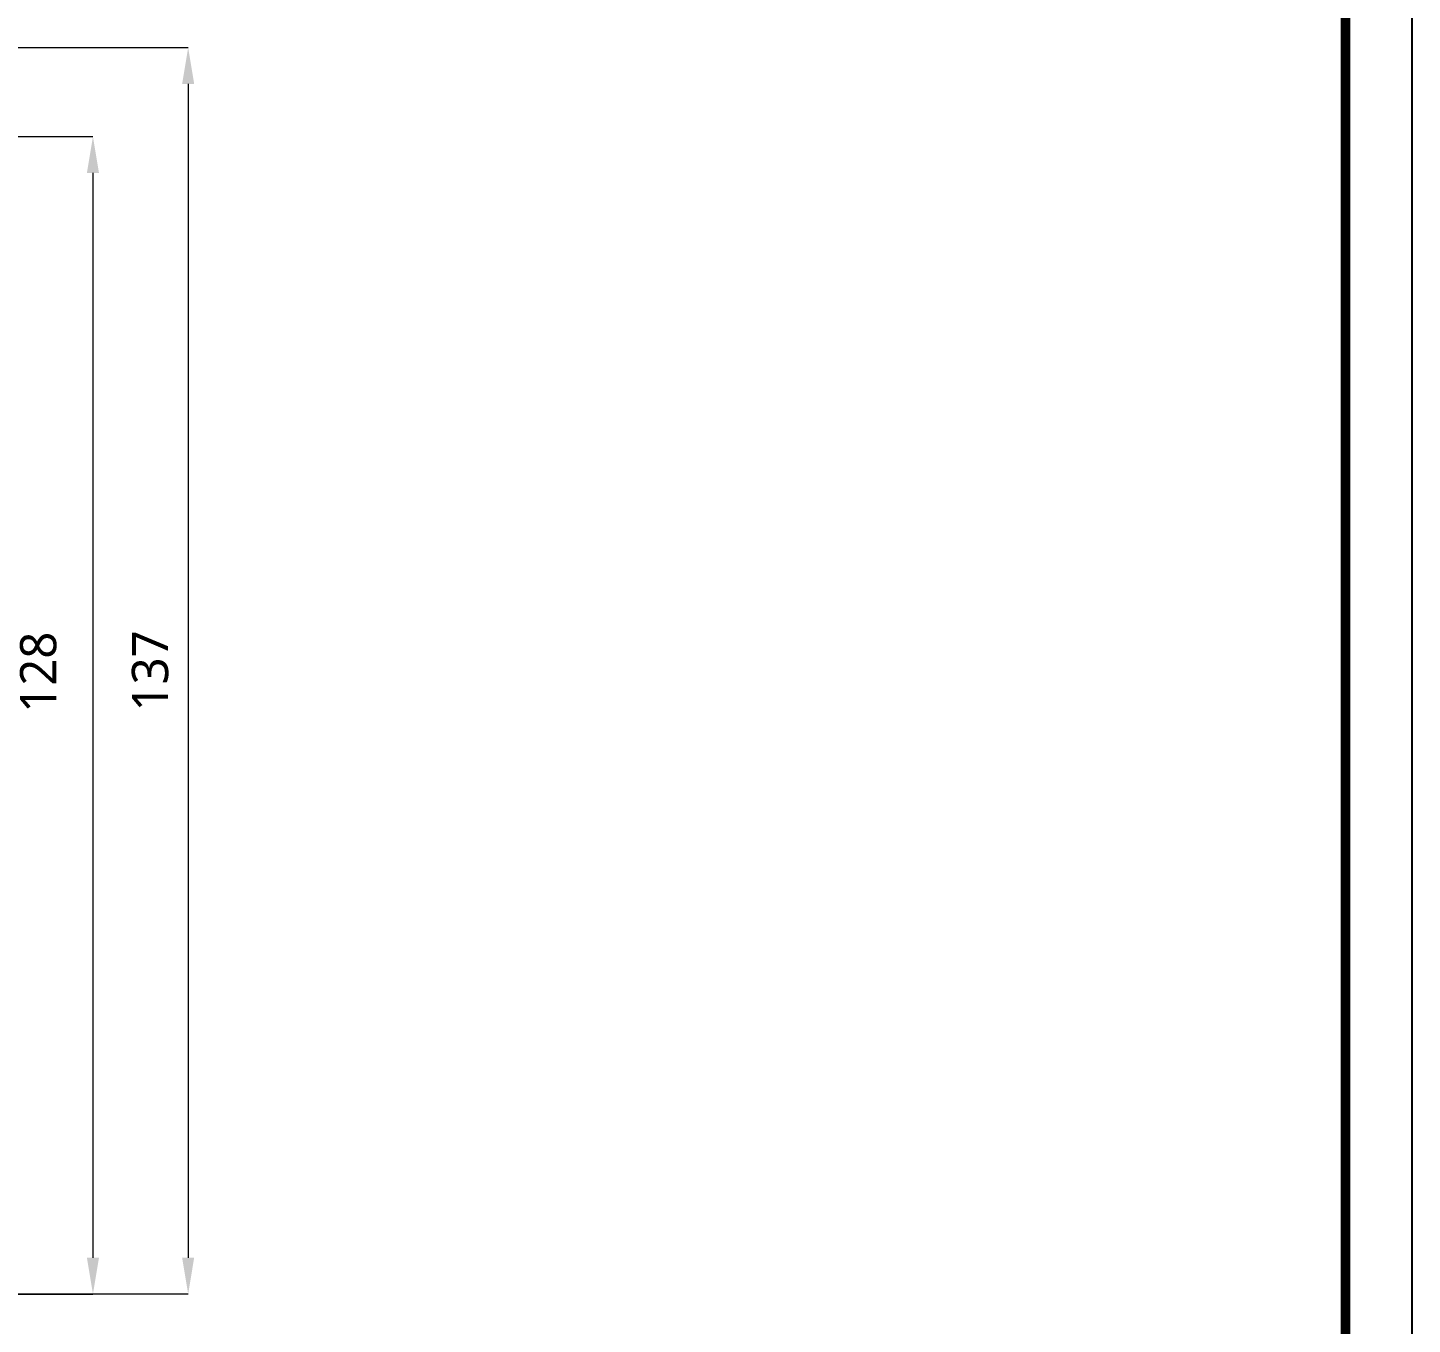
# Model space of a CAD drawing. Extents: x 16296675150 to 16296675606, y -37409617853 to -37409617519.
# Drawn here: x 16296675453.4 to 16296675605.9, y -37409617737.9 to -37409617595 of the extents above; entities that cross this region are included whole.
import ezdxf

# ---------------------------------------------------------------- set-up
doc = ezdxf.new("R2010")
doc.units = 0
doc.header["$LTSCALE"] = 10
doc.header["$MEASUREMENT"] = 0
doc.header["$PDMODE"] = 3
doc.header["$PDSIZE"] = -10
doc.layers.get('0').update_dxf_attribs({"linetype": 'CONTINUOUS'})
doc.layers.get('DEFPOINTS').update_dxf_attribs({"linetype": 'CONTINUOUS'})
doc.styles.add('Daelim Dimension', font='')
doc.styles.get('Daelim Dimension').set_extended_font_data('NanumGothic')
doc.dimstyles.new('DEFAULT', dxfattribs={"dimscale": 2, "dimtxt": 2, "dimasz": 2, "dimexe": 0, "dimexo": 2, "dimgap": 1, "dimtad": 1, "dimdec": 1, "dimzin": 9, "dimdsep": 46, "dimtxsty": 'Daelim Dimension', "dimcen": 0.5, "dimclrd": 252, "dimclre": 252, "dimclrt": 3, "dimadec": 1, "dimazin": 0, "dimtfac": 1, "dimtdec": 1, "dimtix": 1, "dimtmove": 0, "dimatfit": 3, "dimfxl": 1, "dimtolj": 1, "dimtzin": 1, "dimlwd": 9, "dimlwe": 9, "dimarcsym": 0})

# ---------------------------------------------------------------- blocks, each defined once
blk = doc.blocks.new('*D2')
at = {"color": 5, "lineweight": 9, "ltscale": 0.5, "transparency": 16777216}
for p, q in [((16296675361.46, -37409617597.21), (16296675471.04, -37409617597.21)), ((16296675471.04, -37409617601.21), (16296675471.04, -37409617730.56)), ((16296675303.85, -37409617734.56), (16296675471.04, -37409617734.56))]:
    blk.add_line(p, q, dxfattribs=at)
at = {"color": 5, "ltscale": 0.5, "transparency": 16777216}
for points in [[(16296675470.37, -37409617601.21), (16296675471.7, -37409617601.21), (16296675471.04, -37409617597.21)], [(16296675470.37, -37409617730.56), (16296675471.7, -37409617730.56), (16296675471.04, -37409617734.56)]]:
    blk.add_solid(points, dxfattribs=at)
at = {"layer": 'DEFPOINTS', "color": 0, "ltscale": 0.5, "transparency": 16777216}
for p in [(16296675357.46, -37409617597.21), (16296675299.85, -37409617734.56), (16296675471.04, -37409617734.56)]:
    blk.add_point(p, dxfattribs=at)
at = {"color": 7, "ltscale": 0.5, "transparency": 16777216, "insert": (16296675466.86, -37409617665.89), "char_height": 4, "attachment_point": 5, "rotation": 90, "style": 'Daelim Dimension'}
blk.add_mtext('\\A1;137', dxfattribs=at)
blk = doc.blocks.new('*D3')
at = {"color": 5, "lineweight": 9, "ltscale": 0.5, "transparency": 16777216}
for p, q in [((16296675424.205971, -37409617607.022926), (16296675460.54623, -37409617607.022926)), ((16296675460.54623, -37409617611.022926), (16296675460.54623, -37409617730.564507)), ((16296675303.85421, -37409617734.564507), (16296675460.54623, -37409617734.564507))]:
    blk.add_line(p, q, dxfattribs=at)
at = {"color": 5, "ltscale": 0.5, "transparency": 16777216}
for points in [[(16296675459.87956, -37409617611.022926), (16296675461.212891, -37409617611.022926), (16296675460.54623, -37409617607.022926)], [(16296675459.87956, -37409617730.564507), (16296675461.212891, -37409617730.564507), (16296675460.54623, -37409617734.564507)]]:
    blk.add_solid(points, dxfattribs=at)
at = {"layer": 'DEFPOINTS', "color": 0, "ltscale": 0.5, "transparency": 16777216}
for p in [(16296675420.205971, -37409617607.022926), (16296675299.85421, -37409617734.564507), (16296675460.54623, -37409617734.564507)]:
    blk.add_point(p, dxfattribs=at)
at = {"color": 7, "ltscale": 0.5, "transparency": 16777216, "insert": (16296675454.534451, -37409617666.043167), "char_height": 4, "attachment_point": 5, "rotation": 90, "style": 'Daelim Dimension'}
blk.add_mtext('\\A1;128', dxfattribs=at)

msp = doc.modelspace()

# ---------------------------------------------------------------- linework, layer by layer
at = {"ltscale": 0.5}
msp.add_lwpolyline([(16296675150.245461, -37409617852.537933), (16296675605.945459, -37409617852.537933), (16296675605.945459, -37409617518.637917), (16296675150.245461, -37409617518.637917)], close=True, dxfattribs=at)
at = {"color": 5, "linetype": 'ByBlock', "lineweight": 200, "const_width": 1.05}
msp.add_lwpolyline([(16296675157.573191, -37409617838.240623), (16296675598.573191, -37409617838.240623), (16296675598.573191, -37409617526.390617), (16296675157.573191, -37409617526.390617)], close=True, dxfattribs=at)

# ---------------------------------------------------------------- dimensions: what is measured, and where the dimension line sits
at = {"ltscale": 0.5}
dim = msp.add_linear_dim(base=(16296675471.03783, -37409617734.564507), p1=(16296675357.45541, -37409617597.210228), p2=(16296675299.85421, -37409617734.564507), angle=90, dimstyle='DEFAULT', override={"dimdec": 0, "dimclrd": 5, "dimclre": 5, "dimclrt": 7}, dxfattribs=at)
dim.commit()
dim.dimension.update_dxf_attribs({"geometry": '*D2', "text_midpoint": (16296675466.857571, -37409617665.887367)})
dim = msp.add_linear_dim(base=(16296675460.54623, -37409617734.564507), p1=(16296675420.205971, -37409617607.022926), p2=(16296675299.85421, -37409617734.564507), angle=90, dimstyle='DEFAULT', override={"dimdec": 0, "dimclrd": 5, "dimclre": 5, "dimclrt": 7, "dimtmove": 2}, dxfattribs=at)
dim.commit()
dim.dimension.update_dxf_attribs({"geometry": '*D3', "text_midpoint": (16296675454.534451, -37409617666.043167), "dimtype": 160})

doc.saveas('drawing.dxf')
